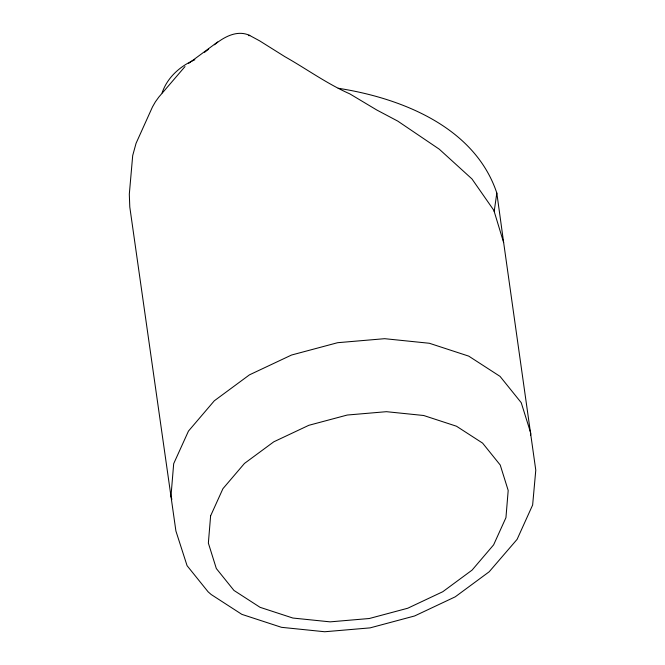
<?xml version="1.0" encoding="UTF-8"?>
<svg xmlns="http://www.w3.org/2000/svg" width="665" height="665" viewBox="0 0 665 665"><rect width="100%" height="100%" fill="white"/><g stroke="black" fill="none" stroke-linecap="round" stroke-linejoin="round"><path stroke-width="1" d="M530.612 435.251L530.778 433.206L521.227 402.682L500.055 376.39L468.725 356.124L429.366 343.265L384.653 338.685L337.637 342.699L291.528 355.035L249.458 374.852L214.305 400.796L188.461 431.095L173.681 463.696L170.972 496.373L171.903 499.324M494.186 211.437L496.821 193.033C474.802 127.007 401.485 98.146 338.177 88.254M214.379 44.796C223.914 37.099 236.657 29.875 249.009 35.12L248.91 35.744L249.774 35.511L259.683 40.873L284.928 56.708C306.632 68.96 326.881 83.74 349.807 93.865L376.789 110.008L397.745 121.097L439.274 149.193L471.959 178.935L493.846 210.34L503.654 242.6L535.782 470.163L532.64 505.009L517.112 539.34L489.182 571.784L455.234 596.829L414.619 615.965L370.097 627.876L324.703 631.75L281.528 627.328L243.523 614.909L241.827 614.344L211.196 594.527L208.112 591.825L187.073 565.682L175.909 531.027L129.791 207.006L129.309 194.197L132.701 155.544L136.051 143.332L152.493 106.89L155.394 101.836L158.852 97.04L185.003 66.567M162.102 92.917C167.223 77.547 180.198 65.985 194.845 59.775M208.611 49.21L204.554 52.311M188.702 63.341L217.671 41.962M249.009 35.12L249.774 35.511M496.821 193.033L503.654 242.6M210.614 515.865L208.361 543.089L216.325 568.525L233.955 590.437L260.073 607.32L292.874 618.043L330.131 621.858L369.308 618.508L407.736 608.234L442.79 591.717L472.084 570.105L493.63 544.843L505.94 517.678L508.193 490.454L500.23 465.018L482.59 443.106L456.481 426.223L423.68 415.5L386.423 411.685L347.246 415.035L308.818 425.309L273.764 441.826L244.462 463.439L222.925 488.692L210.614 515.865"/></g></svg>
